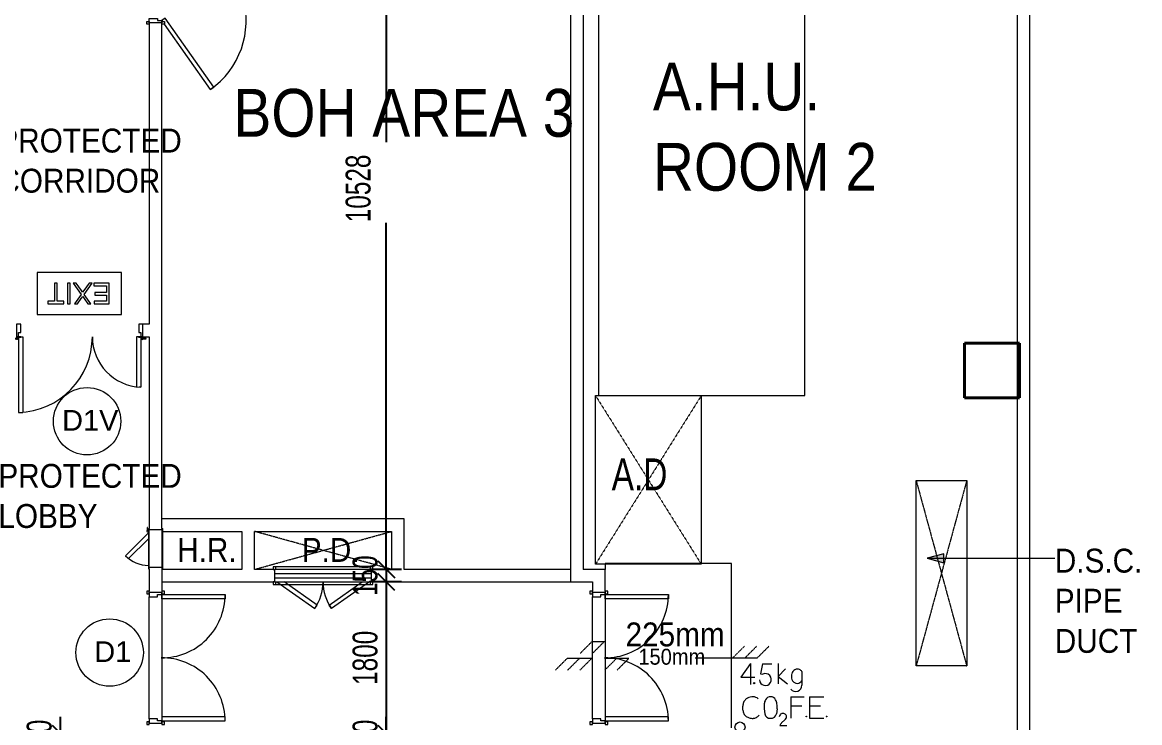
# Model space of a CAD drawing. Header units: millimetres. Extents: x 12827 to 109288, y -12264 to 68487.
# Drawn here: x 76834 to 90091, y 19259 to 27572 of the extents above; entities that cross this region are included whole.
import ezdxf

# ---------------------------------------------------------------- set-up
doc = ezdxf.new("R2010")
doc.units = ezdxf.units.MM
for name, pattern in [('Car Lift Hidden', [1.6, 0.8, -0.8]), ('Dash', [6, 3, -3]), ('Hidden', [7.14375, 4.7625, -2.38125]), ('Hidden 0_6', [1.2, 0.6, -0.6])]:
    doc.linetypes.add(name, pattern=pattern)
for name, color, linetype, lineweight in [('A-ANNO-DIMS', 211, 'Continuous', 5), ('A-ANNO-NOTE', 131, 'Continuous', 25), ('A-DETL', 90, 'Continuous', 9), ('A-DETL-GENF', 92, 'Continuous', 20), ('A-DETL-HDLN', 90, 'Dash', 9), ('A-DETL-MBND', 5, 'Continuous', 9), ('A-DETL-THIN', 151, 'Continuous', 9), ('A-DOOR', 31, 'Continuous', 20), ('A-DOOR-FRAM', 31, 'Continuous', 30), ('A-FLOR', 192, 'Continuous', 9), ('A-GENM', 13, 'Continuous', 20), ('A-WALL', 113, 'Continuous', 20), ('G-ANNO-TEXT', 231, 'Continuous', 5), ('S-COLS', 52, 'Continuous', 20)]:
    doc.layers.add(name, color=color, linetype=linetype, lineweight=lineweight)
doc.styles.add('Arial_1', font='arial.ttf', dxfattribs={"width": 0.7, "height": 295.05988})
doc.styles.add('Swis721 BT', font='swiss.ttf', dxfattribs={"width": 0.9, "height": 189.214176})
doc.styles.add('Swis721 BT_1', font='swiss.ttf', dxfattribs={"width": 0.85, "height": 567.642527})
doc.styles.add('Swis721 BT_2', font='swiss.ttf', dxfattribs={"width": 0.89, "height": 283.821263})
doc.styles.add('Swis721 BT_4', font='swiss.ttf', dxfattribs={"height": 245.978428})
doc.styles.add('Swis721 BT_7', font='swiss.ttf', dxfattribs={"width": 0.75, "height": 378.428351})
doc.dimstyles.new('Linear_-_1_5mm_Arial', dxfattribs={"dimscale": 304.8, "dimtxt": 300, "dimasz": 0.656168, "dimexe": 0.656168, "dimexo": 0.0625, "dimgap": 0.328084, "dimtad": 1, "dimdec": 0, "dimzin": 0, "dimdsep": 46, "dimtxsty": 'Arial_1', "dimblk1": 'OBLIQUE', "dimblk2": 'OBLIQUE', "dimsah": 1, "dimcen": 0.09, "dimadec": 0, "dimazin": 0, "dimtfac": 1, "dimtdec": 4, "dimtix": 1, "dimtmove": 0, "dimatfit": 3, "dimfxl": 0.656168, "dimfxlon": 1, "dimtvp": 1, "dimtolj": 1, "dimtzin": 0, "dimarcsym": 2})
doc.dimstyles.new('Linear_-_1_5mm_Arial_1', dxfattribs={"dimscale": 304.8, "dimtxt": 300, "dimasz": 0.656168, "dimexe": 0.656168, "dimexo": 0.0625, "dimgap": 0.328084, "dimtad": 1, "dimdec": 0, "dimzin": 0, "dimdsep": 46, "dimtxsty": 'Arial_1', "dimblk1": 'OBLIQUE', "dimblk2": 'OBLIQUE', "dimsah": 1, "dimcen": 0.09, "dimadec": 0, "dimazin": 0, "dimtfac": 1, "dimtdec": 4, "dimtix": 1, "dimtmove": 2, "dimatfit": 3, "dimfxl": 0.656168, "dimfxlon": 1, "dimtvp": 1, "dimtolj": 1, "dimtzin": 0, "dimarcsym": 2})

# ---------------------------------------------------------------- blocks, each defined once
blk = doc.blocks.new('M_Double-Uneven with panel - _M51_ 2000 x 1500-14686130-Copy of 2_F')
at = {"layer": 'A-DOOR', "lineweight": 15}
for p, q in [((26, 75), (26, 975)), ((77, 975), (26, 975)), ((77, 75), (77, 975)), ((-1373, 673), (-1352, 673)), ((-1373, 75), (-1373, 673)), ((-1322, 75), (-1322, 673)), ((-1398, 101), (-1435, 101)), ((-1435, 101), (-1435, 96)), ((-1435, 96), (-1398, 96)), ((-1398, 99), (-1398, 76)), ((-1398, 76), (-1345, 76)), ((-1398, 76), (-1398, -75)), ((-1383, 81), (-1383, 99)), ((-1345, 81), (-1383, 81)), ((-1373, 24), (-1373, 76)), ((-1373, 75), (-1322, 75)), ((-1348, 24), (-1373, 24)), ((-1348, -75), (-1348, 24)), ((-1345, 76), (-1345, 81)), ((77, 75), (26, 75)), ((49, 81), (49, 76)), ((87, 81), (49, 81)), ((49, 76), (102, 76)), ((77, 24), (52, 24)), ((52, 24), (52, -75)), ((77, 76), (77, 24)), ((87, 99), (87, 81)), ((139, 101), (102, 101)), ((102, 76), (102, 99)), ((102, 96), (139, 96)), ((102, -75), (102, 76)), ((139, 96), (139, 101)), ((-1398, -75), (-1348, -75)), ((52, -75), (102, -75))]:
    blk.add_line(p, q, dxfattribs=at)
for centre, radius, start, end in [((102, 75), 900, 91.5918, 180), ((-1398, 75), 600, 360, 87.612), ((-1390, 99), 7.5, 58.3741, 160.5288), ((-1390, 99), 7.5, 0, 180), ((94, 99), 7.5, 360, 180), ((94, 99), 7.5, 19.4712, 121.6259)]:
    blk.add_arc(centre, radius, start, end, dxfattribs=at)
blk = doc.blocks.new('DLN-Double Door__X07_ - _M28_1500 x 2000 _WH_-14586925-Copy of 2_F')
at = {"layer": 'A-DOOR', "lineweight": 15}
for p, q in [((-700, -75), (-750, -75)), ((-750, -75), (-750, -825)), ((-700, -825), (-700, -75)), ((700, -75), (750, -75)), ((700, -825), (700, -75)), ((750, -75), (750, -825)), ((-750, -825), (-700, -825)), ((750, -825), (700, -825))]:
    blk.add_line(p, q, dxfattribs=at)
for centre, start, end in [((-750, -75), 270, 0.5), ((750, -75), 179.5, 270)]:
    blk.add_arc(centre, 750, start, end, dxfattribs=at)
at = {"layer": 'A-DOOR-FRAM', "lineweight": 15}
for p, q in [((-760, 105), (-790, 105)), ((-790, 105), (-790, 75)), ((-790, 75), (-760, 75)), ((-725, 75), (-775, 75)), ((-775, 75), (-775, -75)), ((-760, 75), (-760, 105)), ((-725, -25), (-725, 75)), ((725, 75), (725, -25)), ((775, 75), (725, 75)), ((790, 105), (760, 105)), ((760, 105), (760, 75)), ((760, 75), (790, 75)), ((775, -75), (775, 75)), ((790, 75), (790, 105)), ((-760, -75), (-790, -75)), ((-790, -75), (-790, -105)), ((-790, -105), (-760, -105)), ((-775, -75), (-750, -75)), ((-760, -105), (-760, -75)), ((-750, -75), (-750, -25)), ((-750, -25), (-725, -25)), ((725, -25), (750, -25)), ((750, -25), (750, -75)), ((750, -75), (775, -75)), ((790, -75), (760, -75)), ((760, -75), (760, -105)), ((760, -105), (790, -105)), ((790, -105), (790, -75))]:
    blk.add_line(p, q, dxfattribs=at)
blk = doc.blocks.new('DLN-Double Door__X07_ - _M27y_1500 x 2000 _WH_-16661459-Copy of 2_F')
at = {"layer": 'A-DOOR', "lineweight": 15}
for p, q in [((-700, -75), (-750, -75)), ((-750, -75), (-750, -825)), ((-700, -825), (-700, -75)), ((700, -75), (750, -75)), ((700, -825), (700, -75)), ((750, -75), (750, -825)), ((-750, -825), (-700, -825)), ((750, -825), (700, -825))]:
    blk.add_line(p, q, dxfattribs=at)
for centre, start, end in [((-750, -75), 270, 0.5), ((750, -75), 179.5, 270)]:
    blk.add_arc(centre, 750, start, end, dxfattribs=at)
at = {"layer": 'A-DOOR-FRAM', "lineweight": 15}
for p, q in [((-760, 105), (-790, 105)), ((-790, 105), (-790, 75)), ((-790, 75), (-760, 75)), ((-725, 75), (-775, 75)), ((-775, 75), (-775, -75)), ((-760, 75), (-760, 105)), ((-725, -25), (-725, 75)), ((725, 75), (725, -25)), ((775, 75), (725, 75)), ((790, 105), (760, 105)), ((760, 105), (760, 75)), ((760, 75), (790, 75)), ((775, -75), (775, 75)), ((790, 75), (790, 105)), ((-760, -75), (-790, -75)), ((-790, -75), (-790, -105)), ((-790, -105), (-760, -105)), ((-775, -75), (-750, -75)), ((-760, -105), (-760, -75)), ((-750, -75), (-750, -25)), ((-750, -25), (-725, -25)), ((725, -25), (750, -25)), ((750, -25), (750, -75)), ((750, -75), (775, -75)), ((790, -75), (760, -75)), ((760, -75), (760, -105)), ((760, -105), (790, -105)), ((790, -105), (790, -75))]:
    blk.add_line(p, q, dxfattribs=at)
blk = doc.blocks.new('DLN_EXIT Sign Board - DLN_EXIT Sign Board-5973881-Copy of 2_F')
at = {"layer": 'A-GENM'}
for p, q in [((500, 250), (-500, 250)), ((-500, 250), (-500, -250)), ((500, -250), (500, 250)), ((-177, 121), (-354, 121)), ((-354, 121), (-354, -125)), ((-323, 17), (-323, 90)), ((-323, 90), (-177, 90)), ((-185, 17), (-323, 17)), ((-185, -13), (-185, 17)), ((-177, 90), (-177, 121)), ((-59, 9), (-154, -125)), ((-102, 121), (-138, 121)), ((-138, 121), (-59, 9)), ((-57, 58), (-102, 121)), ((-42, 34), (-57, 58)), ((-24, 59), (-42, 34)), ((20, 121), (-24, 59)), ((-22, 9), (58, 121)), ((73, -125), (-22, 9)), ((58, 121), (20, 121)), ((138, 121), (108, 121)), ((108, 121), (108, -125)), ((138, -125), (138, 121)), ((373, 121), (181, 121)), ((181, 121), (181, 90)), ((181, 90), (262, 90)), ((262, 90), (262, -125)), ((292, -125), (292, 90)), ((292, 90), (373, 90)), ((373, 90), (373, 121)), ((-354, -125), (-173, -125)), ((-323, -94), (-323, -13)), ((-323, -13), (-185, -13)), ((-173, -94), (-323, -94)), ((-173, -125), (-173, -94)), ((-154, -125), (-116, -125)), ((-116, -125), (-55, -38)), ((-55, -38), (-40, -17)), ((-40, -17), (-27, -36)), ((-27, -36), (36, -125)), ((36, -125), (73, -125)), ((108, -125), (138, -125)), ((262, -125), (292, -125)), ((-500, -250), (500, -250))]:
    blk.add_line(p, q, dxfattribs=at)
blk = doc.blocks.new('DLN-Double Door__X07_ - _M49_ 2000 x 2000 _WH_-14686135-Copy of 2_F')
at = {"layer": 'A-DOOR', "lineweight": 15}
for p, q in [((-1819, 649), (-1790, 690)), ((-1790, 690), (-971, 116)), ((1790, 690), (971, 116)), ((1819, 649), (1790, 690)), ((-1040, 103), (-1819, 649)), ((1040, 103), (1819, 649)), ((-1000, 75), (-1010, 82)), ((-971, 116), (-1000, 75)), ((971, 116), (1000, 75)), ((1000, 75), (1010, 82))]:
    blk.add_line(p, q, dxfattribs=at)
for centre, start, end in [((-1000, 75), 2.7007, 145), ((1000, 75), 35, 177.2993)]:
    blk.add_arc(centre, 1000, start, end, dxfattribs=at)
at = {"layer": 'A-DOOR-FRAM', "lineweight": 15}
for p, q in [((-1040, 105), (-1010, 105)), ((-1040, 75), (-1040, 105)), ((-1010, 75), (-1040, 75)), ((-1025, 75), (-1000, 75)), ((-1025, -75), (-1025, 75)), ((-1010, 105), (-1010, 75)), ((-1000, 75), (-1000, 25)), ((-1000, 25), (-975, 25)), ((-975, 25), (-975, -75)), ((975, 25), (1000, 25)), ((975, -75), (975, 25)), ((1000, 75), (1025, 75)), ((1000, 25), (1000, 75)), ((1010, 75), (1010, 105)), ((1010, 105), (1040, 105)), ((1040, 75), (1010, 75)), ((1025, 75), (1025, -75)), ((1040, 105), (1040, 75)), ((-1040, -75), (-1010, -75)), ((-1040, -105), (-1040, -75)), ((-1010, -105), (-1040, -105)), ((-975, -75), (-1025, -75)), ((-1010, -75), (-1010, -105)), ((1025, -75), (975, -75)), ((1010, -105), (1010, -75)), ((1010, -75), (1040, -75)), ((1040, -105), (1010, -105)), ((1040, -75), (1040, -105))]:
    blk.add_line(p, q, dxfattribs=at)
blk = doc.blocks.new('DLN-Double Door-AP - _AP09_ 1100 x 2100 _WH_-10331324-Copy of 2_F')
at = {"layer": 'A-DOOR', "lineweight": 15}
for p, q in [((575, 75), (-575, 75)), ((-575, 75), (-575, 25)), ((-575, 25), (-575, -25)), ((-575, 25), (575, 25)), ((575, 25), (575, 75)), ((575, -25), (575, 25)), ((-575, -25), (-575, -75)), ((-575, -25), (575, -25)), ((-575, -75), (575, -75)), ((-550, -75), (-99, -390)), ((-71, -350), (-463, -75)), ((71, -350), (463, -75)), ((550, -75), (99, -390)), ((575, -75), (575, -25)), ((-99, -390), (-71, -350)), ((99, -390), (71, -350))]:
    blk.add_line(p, q, dxfattribs=at)
for centre, start, end in [((-550, -75), 325, 359.9969), ((550, -75), 180.0031, 215)]:
    blk.add_arc(centre, 550, start, end, dxfattribs=at)
at = {"layer": 'A-DOOR-FRAM', "lineweight": 15}
for p, q in [((-560, 105), (-590, 105)), ((-590, 105), (-590, 75)), ((-590, 75), (-575, 75)), ((-560, 75), (-560, 105)), ((560, 105), (-560, 105)), ((560, 105), (560, 75)), ((590, 105), (560, 105)), ((575, 75), (590, 75)), ((590, 75), (590, 105)), ((-575, -75), (-590, -75)), ((-590, -75), (-590, -105)), ((-590, -105), (-560, -105)), ((-560, -105), (-560, -75)), ((-560, -105), (560, -105)), ((560, -75), (560, -105)), ((560, -105), (590, -105)), ((590, -75), (575, -75)), ((590, -105), (590, -75))]:
    blk.add_line(p, q, dxfattribs=at)
blk = doc.blocks.new('DLN-Access Panel__AP01_ - _AP01_ 400 x 1100 _WH_-13776948-Copy of 2_F')
at = {"layer": 'A-DOOR', "lineweight": 15}
for p, q in [((-240, 75), (-240, 85)), ((240, 85), (-240, 85)), ((-240, 75), (240, 75)), ((240, 75), (240, 85)), ((-215, -95), (-253, -95)), ((-253, -95), (-253, -100)), ((-253, -100), (-215, -100)), ((-240, -85), (-240, -75)), ((240, -75), (-240, -75)), ((-240, -85), (240, -85)), ((-215, -85), (-215, -97)), ((-200, -97), (-200, -85)), ((-190, -85), (83, -358)), ((118, -322), (-119, -85)), ((240, -85), (240, -75)), ((83, -358), (118, -322))]:
    blk.add_line(p, q, dxfattribs=at)
for centre, radius, start, end in [((-208, -97), 7.5, 180, 0), ((-208, -97), 7.5, 199.4712, 301.6259), ((-208, -97), 7.5, 243.2518, 301.6259), ((-208, -97), 7.5, 240, 300), ((-200, -75), 400, 315, 358.5471)]:
    blk.add_arc(centre, radius, start, end, dxfattribs=at)
at = {"layer": 'A-DOOR-FRAM', "lineweight": 15}
for p, q in [((-225, 75), (-225, -75)), ((225, 75), (225, -75))]:
    blk.add_line(p, q, dxfattribs=at)
blk = doc.blocks.new('DLN_2D- CO2F_E - COFE-19082810-Copy of 2_F')
at = {"layer": 'A-DETL-GENF'}
for p, q in [((-17, 748), (-132, 585)), ((-17, 748), (-17, 499)), ((128, 745), (105, 626)), ((128, 745), (239, 745)), ((311, 749), (311, 505)), ((311, 594), (399, 682)), ((-132, 585), (37, 585)), ((105, 626), (131, 621)), ((311, 594), (424, 505)), ((594, 652), (594, 489)), ((463, 352), (623, 352)), ((463, 352), (463, 97)), ((686, 352), (856, 352)), ((686, 352), (686, 97)), ((145, 208), (154, 149)), ((301, 208), (292, 149)), ((463, 243), (593, 243)), ((686, 243), (816, 243)), ((331, 11), (415, 11)), ((352, 42), (393, 79)), ((686, 97), (856, 97))]:
    blk.add_line(p, q, dxfattribs=at)
for centre, radius in [((28, 515), 7.48), ((-140, -7), 60), ((647, 118), 3), ((887, 118), 3)]:
    blk.add_circle(centre, radius, dxfattribs=at)
for centre, radius, start, end in [((539, 619), 61.4, 118.4863, 146.781), ((539, 619), 61.4, 87.5137, 118.4863), ((538, 608), 73.2, 66.4863, 87.5137), ((545, 622), 57.4, 31.0497, 66.4863), ((161, 557), 70.7, 183.8046, 115.1955), ((551, 601), 80.3, 161.219, 180.781), ((653, 602), 183, 180.781, 189.219), ((557, 587), 85.2, 189.219, 210.781), ((585, 589), 116, 146.781, 161.219), ((539, 576), 64.4, 210.781, 239.219), ((539, 576), 64.4, 271.0549, 328.5853), ((520, 489), 73.8, 218.3959, 0), ((539, 576), 64.4, 239.219, 271.0549), ((191, 196), 302, 164.9644, 172.7557), ((-4, 248), 101, 139.3393, 165.241), ((-4, 248), 101, 117.3794, 139.3393), ((10, 218), 133, 87.6545, 116.6047), ((11, 253), 98.9, 49.3487, 87.6545), ((977, 204), 832, 175.5969, 179.6803), ((246, 260), 99.2, 146.4031, 175.5969), ((221, 289), 62.8, 88.1154, 155.8846), ((225, 289), 62.8, 24.1154, 91.8846), ((200, 260), 99.2, 4.4031, 33.5969), ((-531, 204), 832, 0.3197, 4.4031), ((2, 220), 112, 173.0655, 194.7367), ((290, 299), 411, 195.1825, 200.7734), ((-22, 181), 76.5, 200.5788, 234.8357), ((216, 159), 62.1, 189, 276.8019), ((230, 159), 62.1, 263.1981, 351), ((366, 114), 39.4, 141.0169, 178.9831), ((366, 114), 39.4, 112.8661, 141.0169), ((366, 114), 39.4, 90.3809, 112.8661), ((372, 110), 44, 77.7176, 98.2824), ((371, 105), 48.4, 58.2824, 77.7176), ((381, 121), 29.6, 35.7176, 58.2824), ((370, 113), 43.1, 18.2824, 35.7176), ((2, 216), 119, 235.3378, 254.6622), ((7, 237), 141, 254.7908, 273.2092), ((10, 196), 99.8, 272.9079, 297.0921), ((10, 196), 99.8, 297.0921, 320.3091), ((457, -50), 140, 145.8137, 154.1863), ((408, -16), 80.3, 134.1863, 145.8137), ((334, 140), 84.9, 313.9551, 330.0449), ((300, 142), 117, 337.7231, 342.2769), ((384, 118), 28, 357.7176, 18.2824), ((383, 115), 29.7, 342.2769, 3.7231)]:
    blk.add_arc(centre, radius, start, end, dxfattribs=at)
blk = doc.blocks.new('GBP_Door Mark - 2 x 1_3_RT_ Border WHITE-4013245-Copy of 2_F')
at = {"layer": 'A-ANNO-NOTE', "lineweight": 5}
blk.add_circle((-31.356, 27.261), 2, dxfattribs=at)
blk = doc.blocks.new('GBP_Door Mark1 - 2 x 1_3_RT_ Border WHITE-11425889-Copy of 2_F')
at = {"layer": 'A-ANNO-NOTE', "lineweight": 5}
blk.add_circle((-31.356, 27.261), 2, dxfattribs=at)
blk = doc.blocks.new('_Oblique')
at = {"color": 0, "linetype": 'ByBlock', "lineweight": -2}
blk.add_line((-0.5, -0.5), (0.5, 0.5), dxfattribs=at)
blk = doc.blocks.new('DIMBLOCK79-Copy of 2_F')
at = {"layer": 'A-ANNO-DIMS', "color": 0, "lineweight": -2, "transparency": 16777216}
for p, q in [((81333, 31607), (80952, 31607)), ((81152, 31607), (81152, 26149)), ((81152, 21079), (81152, 25191)), ((81333, 21079), (80952, 21079))]:
    blk.add_line(p, q, dxfattribs=at)
at = {"layer": 'Defpoints', "color": 0, "transparency": 16777216}
for p in [(81352, 31607), (81152, 21079), (81352, 21079)]:
    blk.add_point(p, dxfattribs=at)
at = {"layer": 'A-ANNO-DIMS', "color": 0, "lineweight": -2, "transparency": 16777216, "xscale": 200, "yscale": 200, "zscale": 200}
for p, rotation in [((81152, 31607), 90), ((81152, 21079), 270)]:
    blk.add_blockref('_Oblique', p, dxfattribs=dict(at, rotation=rotation))
at = {"layer": 'A-ANNO-DIMS', "color": 0, "transparency": 16777216, "insert": (80670, 25200), "char_height": 295.1, "width": 941.54, "attachment_point": 1, "rotation": 90, "line_spacing_factor": 0.938532, "style": 'Arial_1'}
blk.add_mtext('\\A1;10528', dxfattribs=at)
blk = doc.blocks.new('DIMBLOCK80-Copy of 2_F')
at = {"layer": 'A-ANNO-DIMS', "color": 0, "lineweight": -2, "transparency": 16777216}
for p, q in [((81152, 21079), (81152, 21279)), ((81333, 21079), (80952, 21079)), ((81152, 21079), (81152, 20929)), ((81333, 20929), (80952, 20929)), ((81152, 20929), (81152, 20729))]:
    blk.add_line(p, q, dxfattribs=at)
at = {"layer": 'Defpoints', "color": 0, "transparency": 16777216}
for p in [(81352, 21079), (81152, 20929), (81352, 20929)]:
    blk.add_point(p, dxfattribs=at)
at = {"layer": 'A-ANNO-DIMS', "color": 0, "lineweight": -2, "transparency": 16777216, "xscale": 200, "yscale": 200, "zscale": 200}
for p, rotation in [((81152, 21079), 270), ((81152, 20929), 90)]:
    blk.add_blockref('_Oblique', p, dxfattribs=dict(at, rotation=rotation))
at = {"layer": 'A-ANNO-DIMS', "color": 0, "transparency": 16777216, "insert": (80902, 21004), "char_height": 295.1, "width": 564.92, "attachment_point": 5, "rotation": 90, "style": 'Arial_1'}
blk.add_mtext('\\A1;150', dxfattribs=at)
blk = doc.blocks.new('DIMBLOCK81-Copy of 2_F')
at = {"layer": 'A-ANNO-DIMS', "color": 0, "lineweight": -2, "transparency": 16777216}
for p, q in [((81333, 20929), (80952, 20929)), ((81152, 20929), (81152, 19129)), ((81333, 19129), (80952, 19129))]:
    blk.add_line(p, q, dxfattribs=at)
at = {"layer": 'Defpoints', "color": 0, "transparency": 16777216}
for p in [(81352, 20929), (81152, 19129), (81352, 19129)]:
    blk.add_point(p, dxfattribs=at)
at = {"layer": 'A-ANNO-DIMS', "color": 0, "lineweight": -2, "transparency": 16777216, "xscale": 200, "yscale": 200, "zscale": 200}
for p, rotation in [((81152, 20929), 90), ((81152, 19129), 270)]:
    blk.add_blockref('_Oblique', p, dxfattribs=dict(at, rotation=rotation))
at = {"layer": 'A-ANNO-DIMS', "color": 0, "transparency": 16777216, "insert": (80902, 20029), "char_height": 295.1, "width": 753.23, "attachment_point": 5, "rotation": 90, "style": 'Arial_1'}
blk.add_mtext('\\A1;1800', dxfattribs=at)
blk = doc.blocks.new('DIMBLOCK82-Copy of 2_F')
at = {"layer": 'A-ANNO-DIMS', "color": 0, "lineweight": -2, "transparency": 16777216}
for p, q in [((81152, 19129), (81152, 19329)), ((81333, 19129), (80952, 19129)), ((81152, 19129), (81152, 18979)), ((81333, 18979), (80952, 18979)), ((81152, 18979), (81152, 18779))]:
    blk.add_line(p, q, dxfattribs=at)
at = {"layer": 'Defpoints', "color": 0, "transparency": 16777216}
for p in [(81352, 19129), (81152, 18979), (81352, 18979)]:
    blk.add_point(p, dxfattribs=at)
at = {"layer": 'A-ANNO-DIMS', "color": 0, "lineweight": -2, "transparency": 16777216, "xscale": 200, "yscale": 200, "zscale": 200}
for p, rotation in [((81152, 19129), 270), ((81152, 18979), 90)]:
    blk.add_blockref('_Oblique', p, dxfattribs=dict(at, rotation=rotation))
at = {"layer": 'A-ANNO-DIMS', "color": 0, "transparency": 16777216, "insert": (80902, 19054), "char_height": 295.1, "width": 564.92, "attachment_point": 5, "rotation": 90, "style": 'Arial_1'}
blk.add_mtext('\\A1;150', dxfattribs=at)
blk = doc.blocks.new('DIMBLOCK111-Copy of 2_F')
at = {"layer": 'A-ANNO-DIMS', "color": 0, "lineweight": -2, "transparency": 16777216}
for p, q in [((77286, 19129), (77286, 19329)), ((77467, 19129), (77086, 19129)), ((77286, 19129), (77286, 18979)), ((77467, 18979), (77086, 18979)), ((77286, 18979), (77286, 18779))]:
    blk.add_line(p, q, dxfattribs=at)
at = {"layer": 'Defpoints', "color": 0, "transparency": 16777216}
for p in [(77486, 19129), (77286, 18979), (77486, 18979)]:
    blk.add_point(p, dxfattribs=at)
at = {"layer": 'A-ANNO-DIMS', "color": 0, "lineweight": -2, "transparency": 16777216, "xscale": 200, "yscale": 200, "zscale": 200}
for p, rotation in [((77286, 19129), 270), ((77286, 18979), 90)]:
    blk.add_blockref('_Oblique', p, dxfattribs=dict(at, rotation=rotation))
at = {"layer": 'A-ANNO-DIMS', "color": 0, "transparency": 16777216, "insert": (77035, 19054), "char_height": 295.1, "width": 564.92, "attachment_point": 5, "rotation": 90, "style": 'Arial_1'}
blk.add_mtext('\\A1;150', dxfattribs=at)

msp = doc.modelspace()

# ---------------------------------------------------------------- hatches: boundary and pattern name
at = {"layer": 'G-ANNO-TEXT'}
msp.add_hatch(color=130, dxfattribs=at).paths.add_polyline_path([(87569.47505, 21211.51346), (87769.47505, 21157.92362), (87769.47505, 21265.1033)], flags=0)

# ---------------------------------------------------------------- linework, layer by layer
at = {"layer": 'A-DETL', "linetype": 'Car Lift Hidden'}
for p, q in [((83635.29296, 23140.81879), (84889.29296, 21140.81908)), ((84889.29296, 23140.81879), (83635.29296, 21140.81908)), ((87439.29296, 22132.31879), (88039.29296, 19932.31879)), ((88039.29296, 22132.31879), (87439.29296, 19932.31879))]:
    msp.add_line(p, q, dxfattribs=at)
at = {"layer": 'A-DETL', "linetype": 'Hidden 0_6'}
for p, q in [((79589.29296, 21079.15213), (81214.29296, 21529.15213)), ((81214.29296, 21079.15213), (79589.29296, 21529.15213))]:
    msp.add_line(p, q, dxfattribs=at)
at = {"layer": 'A-DETL-HDLN', "linetype": 'Hidden'}
for p, q in [((83454.26333, 20082.58839), (83595.68469, 20224.00974)), ((83599.70572, 20082.58839), (83741.12708, 20224.00974)), ((85400.78782, 20165.4311), (85259.36647, 20024.00974)), ((85546.23021, 20165.4311), (85404.80886, 20024.00974)), ((85691.6726, 20165.4311), (85550.25124, 20024.00974)), ((83158.82095, 19882.58839), (83300.2423, 20024.00974)), ((83304.26333, 19882.58839), (83445.68469, 20024.00974)), ((83449.70572, 19882.58839), (83591.12708, 20024.00974)), ((83745.14811, 19882.58839), (83886.56947, 20024.00974)), ((83890.5905, 19882.58839), (84032.01185, 20024.00974))]:
    msp.add_line(p, q, dxfattribs=at)
at = {"layer": 'A-DETL-MBND'}
msp.add_line((85550.25124, 20024.00974), (84818.48169, 20024.00974), dxfattribs=at)
at = {"layer": 'A-DETL-THIN'}
for p, q in [((83635.29296, 23140.81879), (84889.29296, 23140.81879)), ((83635.29296, 21140.81908), (83635.29296, 23140.81879)), ((84889.29296, 23140.81879), (84889.29296, 21140.81908)), ((87439.29296, 22132.31879), (88039.29296, 22132.31879)), ((87439.29296, 19932.31879), (87439.29296, 22132.31879)), ((88039.29296, 22132.31879), (88039.29296, 19932.31879)), ((84889.29296, 21140.81908), (83635.29296, 21140.81908)), ((83591.12708, 20224.00974), (83741.12708, 20224.00974)), ((83300.2423, 20024.00974), (83591.12708, 20024.00974)), ((83741.12708, 20024.00974), (84032.01185, 20024.00974)), ((88039.29296, 19932.31879), (87439.29296, 19932.31879))]:
    msp.add_line(p, q, dxfattribs=at)
at = {"layer": 'A-FLOR'}
for p, q in [((83670.29296, 28840.81879), (83670.29296, 23140.81879)), ((86120.29296, 23140.81879), (86120.29296, 28840.81879)), ((83670.29296, 23140.81879), (86120.29296, 23140.81879)), ((85249.29296, 21149.54447), (83749.29296, 21149.54447)), ((83749.29296, 21149.54447), (83749.29296, 21079.15213)), ((85249.29296, 19199.54447), (85249.29296, 21149.54447)), ((78489.29296, 20779.15213), (78489.29296, 19279.15213))]:
    msp.add_line(p, q, dxfattribs=at)
at = {"layer": 'A-FLOR', "lineweight": 20}
msp.add_line((78339.29296, 19304.15213), (78339.29296, 20754.15213), dxfattribs=at)
at = {"layer": 'A-WALL'}
for p, q in [((83489.29296, 31757.48548), (83489.29296, 21079.15213)), ((83339.29296, 31607.48548), (83339.29296, 20929.15213)), ((88639.29296, 31007.48546), (88639.29296, 7857.48549)), ((88789.29296, 7707.48549), (88789.29296, 31007.48546)), ((78339.29296, 27552.48546), (78339.29296, 23990.81879)), ((78489.29296, 21564.15213), (78489.29296, 27552.48546)), ((78339.29296, 23990.81879), (78264.29296, 23990.81879)), ((78264.29296, 23840.81879), (78339.29296, 23840.81879)), ((78339.29296, 23840.81879), (78339.29296, 21564.15213)), ((81364.29296, 21679.15213), (78489.29296, 21679.15213)), ((81364.29296, 21079.15213), (81364.29296, 21679.15213)), ((78499.29296, 21529.15213), (79439.29296, 21529.15213)), ((79439.29296, 21529.15213), (79439.29296, 21079.15213)), ((79589.29296, 21529.15213), (81214.29296, 21529.15213)), ((79589.29296, 21079.15213), (79589.29296, 21529.15213)), ((81214.29296, 21529.15213), (81214.29296, 21079.15213)), ((78339.29296, 21084.15213), (78339.29296, 20819.15213)), ((78489.29296, 21084.15213), (78489.29296, 20819.15213)), ((79439.29296, 21079.15213), (78489.29296, 21079.15213)), ((79811.79296, 21079.15213), (79589.29296, 21079.15213)), ((81214.29296, 21079.15213), (80991.79296, 21079.15213)), ((83339.29296, 21079.15213), (81364.29296, 21079.15213)), ((83749.29296, 21079.15213), (83489.29296, 21079.15213)), ((83749.29296, 20819.15213), (83749.29296, 21079.15213)), ((78489.29296, 20929.15213), (79811.79296, 20929.15213)), ((80991.79296, 20929.15213), (83599.29296, 20929.15213)), ((83599.29296, 20929.15213), (83599.29296, 20819.15213)), ((83599.29296, 19304.15213), (83599.29296, 20754.15213)), ((83749.29296, 20779.15213), (83749.29296, 19279.15213))]:
    msp.add_line(p, q, dxfattribs=at)
at = {"layer": 'G-ANNO-TEXT', "color": 130}
for p, q in [((87769.47505, 21265.1033), (87569.47505, 21211.51346)), ((87769.47505, 21157.92362), (87769.47505, 21265.1033)), ((87569.47505, 21211.51346), (87769.47505, 21157.92362)), ((87569.47505, 21211.51346), (89084.61219, 21211.51346))]:
    msp.add_line(p, q, dxfattribs=at)
at = {"layer": 'S-COLS', "color": 250, "lineweight": 40}
for p, q in [((88664.29296, 23765.81879), (88014.29296, 23765.81879)), ((88014.29296, 23765.81879), (88014.29296, 23115.81879)), ((88664.29296, 23115.81879), (88664.29296, 23765.81879)), ((88014.29296, 23115.81879), (88664.29296, 23115.81879))]:
    msp.add_line(p, q, dxfattribs=at)

# ---------------------------------------------------------------- block references
at = {"layer": 'A-ANNO-NOTE', "xscale": 200, "yscale": 200, "zscale": 200}
for name, p in [('GBP_Door Mark - 2 x 1_3_RT_ Border WHITE-4013245-Copy of 2_F', (83873.32925, 17384.98436)), ('GBP_Door Mark1 - 2 x 1_3_RT_ Border WHITE-11425889-Copy of 2_F', (84140.53975, 14639.29348))]:
    msp.add_blockref(name, p, dxfattribs=at)
at = {"layer": 'A-DETL-GENF'}
msp.add_blockref('DLN_2D- CO2F_E - COFE-19082810-Copy of 2_F', (85489.29296, 19214.27724), dxfattribs=at)
at = {"layer": 'A-DOOR', "lineweight": 15}
for name, p, rotation in [('DLN-Double Door__X07_ - _M49_ 2000 x 2000 _WH_-14686135-Copy of 2_F', (78414.29296, 28592.48546), 270), ('M_Double-Uneven with panel - _M51_ 2000 x 1500-14686130-Copy of 2_F', (76866.29296, 23915.81879), 180), ('DLN-Access Panel__AP01_ - _AP01_ 400 x 1100 _WH_-13776948-Copy of 2_F', (78414.29296, 21324.15213), 270), ('DLN-Double Door__X07_ - _M28_1500 x 2000 _WH_-14586925-Copy of 2_F', (78414.29296, 20029.15213), 90), ('DLN-Double Door__X07_ - _M27y_1500 x 2000 _WH_-16661459-Copy of 2_F', (83674.29296, 20029.15213), 89.99999999999997)]:
    msp.add_blockref(name, p, dxfattribs=dict(at, rotation=rotation))
msp.add_blockref('DLN-Double Door-AP - _AP09_ 1100 x 2100 _WH_-10331324-Copy of 2_F', (80401.79296, 21004.15213), dxfattribs=at)
at = {"layer": 'A-GENM', "rotation": 180}
msp.add_blockref('DLN_EXIT Sign Board - DLN_EXIT Sign Board-5973881-Copy of 2_F', (77508.61013, 24352.48546), dxfattribs=at)

# ---------------------------------------------------------------- texts
at = {"layer": 'A-ANNO-NOTE', "lineweight": 5, "char_height": 245.978428, "attachment_point": 2, "line_spacing_factor": 1.00667, "style": 'Swis721 BT_4'}
for s, insert, width in [('D1V', (77639.65044, 22970.72062), 767.4923018), ('D1', (77906.86094, 20225.02974), 514.7814219)]:
    msp.add_mtext(s, dxfattribs=dict(at, insert=insert, width=width))
at = {"layer": 'G-ANNO-TEXT', "color": 7, "attachment_point": 1, "line_spacing_factor": 1.00667}
for s, insert, char_height, width, style in [('A.H.U.\\PROOM 2', (84315.89011, 27093.83226), 567.642527, 3117.6, 'Swis721 BT_1'), ('BOH AREA 3', (79338.62928, 26782.20803), 567.642527, 4701.6, 'Swis721 BT_1'), ('PROTECTED\\PCORRIDOR', (76549.07429, 26310.7908), 283.821263, 2473.2, 'Swis721 BT_2'), ('PROTECTED\\PLOBBY', (76549.07429, 22330.7908), 283.821263, 2473.2, 'Swis721 BT_2'), ('A.D', (83826.51164, 22396.35828), 378.428351, 768, 'Swis721 BT_7'), ('H.R.', (78670.57607, 21451.4927), 283.821263, 810, 'Swis721 BT_2'), ('P.D.', (80149.08143, 21451.4927), 283.821263, 788.4, 'Swis721 BT_2'), ('D.S.C.\\PPIPE\\PDUCT', (89084.61219, 21324.38234), 283.821263, 1209.6, 'Swis721 BT_2'), ('225mm', (83991.04732, 20448.37165), 283.821263, 1411.2, 'Swis721 BT_2'), ('150mm', (84143.33712, 20136.43264), 189.214176, 957.6, 'Swis721 BT')]:
    msp.add_mtext(s, dxfattribs=dict(at, insert=insert, char_height=char_height, width=width, style=style))

# ---------------------------------------------------------------- dimensions: what is measured, and where the dimension line sits
at = {"layer": 'A-ANNO-DIMS'}
dim = msp.add_linear_dim(base=(81152.38197, 21079.15213), p1=(81352.38197, 31607.48548), p2=(81352.38197, 21079.15213), angle=90, dimstyle='Linear_-_1_5mm_Arial_1', override={"dimpost": '<>', "dimfxl": 10528.333354}, dxfattribs=at)
dim.commit()
dim.dimension.update_dxf_attribs({"geometry": 'DIMBLOCK79-Copy of 2_F', "text_midpoint": (80866.33637, 25670.35109), "dimtype": 160, "text_rotation": 90})
for base, p1, p2, override, picture, middle in [((81152.38197, 20929.15213), (81352.38197, 21079.15213), (81352.38197, 20929.15213), {"dimpost": '<>', "dimfxl": 150}, 'DIMBLOCK80-Copy of 2_F', (80901.73237, 21004.15213)), ((81152.38197, 19129.15213), (81352.38197, 20929.15213), (81352.38197, 19129.15213), {"dimpost": '<>', "dimfxl": 1800}, 'DIMBLOCK81-Copy of 2_F', (80901.73237, 20029.15213)), ((77285.72162, 18979.15213), (77485.72162, 19129.15213), (77485.72162, 18979.15213), {"dimpost": '<>', "dimfxl": 150}, 'DIMBLOCK111-Copy of 2_F', (77035.07202, 19054.15213)), ((81152.38197, 18979.15213), (81352.38197, 19129.15213), (81352.38197, 18979.15213), {"dimpost": '<>', "dimfxl": 150}, 'DIMBLOCK82-Copy of 2_F', (80901.73237, 19054.15213))]:
    dim = msp.add_linear_dim(base=base, p1=p1, p2=p2, angle=90, dimstyle='Linear_-_1_5mm_Arial', override=override, dxfattribs=at)
    dim.commit()
    dim.dimension.update_dxf_attribs({"geometry": picture, "text_midpoint": middle})

doc.saveas('drawing.dxf')
